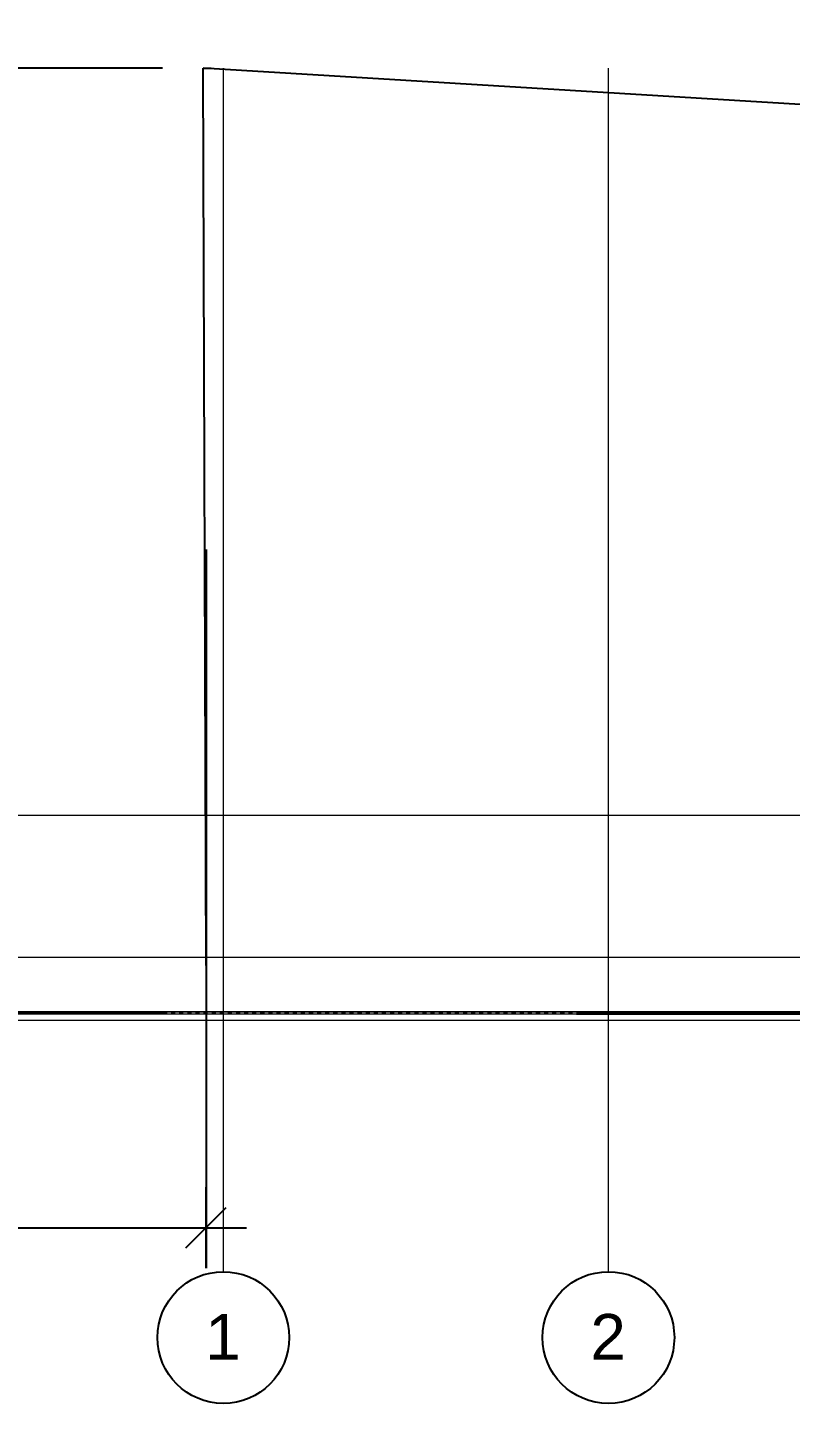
# Model space of a CAD drawing. Extents: x 692141 to 693595, y 1492301 to 1494225.
# Drawn here: x 692548.3 to 692567.12, y 1492365.16 to 1492399.08 of the extents above; entities that cross this region are included whole.
import ezdxf

# ---------------------------------------------------------------- set-up
doc = ezdxf.new("R2010")
doc.units = 0
doc.header["$MEASUREMENT"] = 0
for name, pattern in [('CENTER2', [1.125, 0.75, -0.125, 0.125, -0.125]), ('Centre', [7937.5, 1587.5, -1190.625, 3968.75, -1190.625]), ('Grid Line', [5556.25, 3175, -793.75, 793.75, -793.75]), ('IMPORT-HIDDEN', [375, 250, -125])]:
    doc.linetypes.add(name, pattern=pattern)
for name, color, linetype in [('A-_ROAD----_E-', 1, 'Continuous'), ('A-COLUMN', 3, 'Continuous'), ('A-dimension', 1, 'Continuous'), ('A-DOOR', 2, 'Continuous'), ('A-Stair', 9, 'Continuous'), ('A-WALL', 2, 'Continuous'), ('AREA', 8, 'Continuous'), ('Arrow dim', 2, 'Continuous'), ('Arrow dim2', 1, 'Continuous'), ('Green', 72, 'Continuous'), ('Grid', 8, 'CENTER2'), ('Layer1', 1, 'Continuous')]:
    doc.layers.add(name, color=color, linetype=linetype)
for name, color, linetype, lineweight in [('A-FLOR', 192, 'Continuous', 5), ('A-FLOR-LEVL', 8, 'Grid Line', 5), ('HAVI-MODEL_dwg', 8, 'Continuous', 9), ('S-GRID', 1, 'Continuous', 5), ('S-GRID-IDEN', 1, 'Continuous', 25), ('X-REF-ARC-PLAN _rev_X_$0$A-GUARDRAIL', 7, 'Continuous', 9)]:
    doc.layers.add(name, color=color, linetype=linetype, lineweight=lineweight)
doc.styles.add('Arial_1', font='arial.ttf', dxfattribs={"height": 1125})
doc.styles.add('MASTER', font='CordiaUPC.ttf')
doc.dimstyles.new('1000-AA', dxfattribs={"dimtxt": 1.5, "dimasz": 1, "dimexe": 1, "dimexo": 1, "dimgap": 0.5, "dimtad": 1, "dimzin": 0, "dimdsep": 46, "dimtxsty": 'MASTER', "dimblk": 'J-02', "dimcen": 0.09, "dimdle": 1, "dimclrd": 1, "dimclre": 8, "dimclrt": 3, "dimadec": 0, "dimazin": 0, "dimtfac": 1, "dimtix": 1, "dimtmove": 2, "dimatfit": 3, "dimldrblk": 'DOT', "dimfxl": 1, "dimtolj": 1, "dimtzin": 0, "dimarcsym": 0})

# ---------------------------------------------------------------- blocks, each defined once
blk = doc.blocks.new('HAVI-MODEL_dwg_X-REF-ARC-PLAN _rev_X_$0$A$C62A713D6-345437-ELEVATION 1')
at = {"layer": 'X-REF-ARC-PLAN _rev_X_$0$A-GUARDRAIL'}
for p, q in [((-77685, 0), (-77635, 0)), ((-77660, 0), (-77682, 0)), ((-77682, 0), (-77660, 0)), ((-77625, 0), (-77660, 0)), ((-77614, 0), (-77625, 0)), ((-77555, 0), (-77614, 0)), ((-77510, 0), (-77585, 0)), ((-76810, 0), (-77555, 0)), ((-77497, 0), (-77548, 0)), ((-77548, 0), (-77485, 0)), ((-76810, 0), (-77497, 0)), ((-76810, 0), (-77485, 0)), ((-77460, 0), (-77435, 0)), ((-77385, 0), (-77429, 0)), ((-77429, 0), (-77385, 0)), ((-76835, 0), (-76860, 0)), ((-76065, 0), (-76810, 0)), ((-76123, 0), (-76810, 0)), ((-76135, 0), (-76810, 0)), ((-76010, 0), (-76810, 0)), ((-76785, 0), (-76760, 0)), ((-76190, 0), (-76235, 0)), ((-76235, 0), (-76190, 0)), ((-76160, 0), (-76185, 0)), ((-76072, 0), (-76135, 0)), ((-76072, 0), (-76123, 0)), ((-76110, 0), (-76035, 0)), ((-76006, 0), (-76065, 0)), ((-76006, 0), (-75995, 0)), ((-75960, 0), (-75995, 0)), ((-75985, 0), (-75935, 0)), ((-75960, 0), (-75938, 0)), ((-75938, 0), (-75960, 0)), ((-77660, 0), (-77685, 0)), ((-77635, 0), (-77660, 0)), ((-76810, 0), (-77610, 0)), ((-77510, 0), (-77585, 0)), ((-77585, 0), (-77510, 0)), ((-77429, 0), (-77560, 0)), ((-77429, 0), (-77560, 0)), ((-76060, 0), (-76190, 0)), ((-76060, 0), (-76190, 0)), ((-76110, 0), (-76035, 0)), ((-76035, 0), (-76110, 0)), ((-75985, 0), (-75960, 0)), ((-75960, 0), (-75935, 0))]:
    blk.add_line(p, q, dxfattribs=at)
at = {"layer": 'X-REF-ARC-PLAN _rev_X_$0$A-GUARDRAIL', "flags": 128}
for points in [[(-75985, 0), (-76810, 0), (-77635, 0)], [(-77660, 0), (-77635, 0), (-77585, 0), (-76810, 0)], [(-75960, 0), (-76810, 0), (-77660, 0)], [(-77610, 0), (-76810, 0), (-76010, 0)], [(-77560, 0), (-76810, 0), (-76060, 0)], [(-77560, 0), (-76810, 0), (-76060, 0)], [(-75960, 0), (-75985, 0), (-76035, 0), (-76810, 0)]]:
    blk.add_lwpolyline(points, dxfattribs=at)
blk.add_lwpolyline([(-76810, 0), (-77485, 0), (-77460, 0), (-76810, 0), (-76160, 0), (-76135, 0)], close=True, dxfattribs=at)
blk = doc.blocks.new('HAVI-MODEL_dwg_PH2-345438-ELEVATION 1')
at = {"layer": 'A-COLUMN'}
blk.add_line((-78093, 0), (-78693, 0), dxfattribs=at)
at = {"layer": 'A-DOOR'}
blk.add_line((-69193, 0), (-78093, 0), dxfattribs=at)
at = {"layer": 'A-Stair'}
for p, q in [((-78820, 0), (-78693, 0)), ((-78820, 0), (-78693, 0)), ((-78820, 0), (-78693, 0)), ((-78820, 0), (-78693, 0)), ((-78820, 0), (-78693, 0)), ((-78693, 0), (-78820, 0)), ((-78820, 0), (-78693, 0)), ((-78820, 0), (-78693, 0)), ((-78820, 0), (-78693, 0)), ((-78820, 0), (-78693, 0)), ((-78820, 0), (-78693, 0)), ((-78820, 0), (-78693, 0)), ((-78693, 0), (-78820, 0)), ((-78820, 0), (-78693, 0)), ((-78820, 0), (-78693, 0)), ((-78820, 0), (-78693, 0)), ((-78820, 0), (-78693, 0)), ((-78820, 0), (-78693, 0)), ((-78820, 0), (-78693, 0)), ((-78693, 0), (-78820, 0)), ((-78820, 0), (-78693, 0))]:
    blk.add_line(p, q, dxfattribs=at)
at = {"layer": 'A-WALL', "color": 7}
for p, q in [((-80193, 0), (-80293, 0)), ((-78693, 0), (-80293, 0)), ((-78693, 0), (-78820, 0)), ((-78820, 0), (-78693, 0)), ((-78820, 0), (-78693, 0)), ((-78693, 0), (-78820, 0)), ((-78820, 0), (-78693, 0)), ((-75890, 0), (-77730, 0))]:
    blk.add_line(p, q, dxfattribs=at)
at = {"layer": 'Layer1'}
for p, q in [((-78821, 0), (-78693, 0)), ((-78693, 0), (-78821, 0)), ((-78693, 0), (-78821, 0)), ((-78820, 0), (-78693, 0)), ((-78693, 0), (-78820, 0)), ((-78820, 0), (-78693, 0)), ((-78693, 0), (-78820, 0)), ((-78820, 0), (-78693, 0)), ((-78693, 0), (-78820, 0)), ((-78693, 0), (-59106, 0)), ((-59106, 0), (-78693, 0)), ((-59106, 0), (-78693, 0)), ((-78693, 0), (-59106, 0))]:
    blk.add_line(p, q, dxfattribs=at)
blk.add_blockref('HAVI-MODEL_dwg_X-REF-ARC-PLAN _rev_X_$0$A$C62A713D6-345437-ELEVATION 1', (0, 0))
blk = doc.blocks.new('HAVI-MODEL_dwg_J-01-345463-ELEVATION 1')
at = {"layer": 'Arrow dim'}
blk.add_line((-78693, 0), (-78693, 0), dxfattribs=at)
at = {"layer": 'Arrow dim2'}
blk.add_line((-77393, 0), (-79393, 0), dxfattribs=at)
blk = doc.blocks.new('HAVI-MODEL_dwg_J-01-345465-ELEVATION 1')
at = {"layer": 'Arrow dim'}
blk.add_line((-78693, 0), (-78693, 0), dxfattribs=at)
at = {"layer": 'Arrow dim2'}
blk.add_line((-77393, 0), (-79393, 0), dxfattribs=at)
blk = doc.blocks.new('HAVI-MODEL_dwg-345431-ELEVATION 1')
at = {"layer": 'A-_ROAD----_E-'}
for p, q in [((-80298, 0), (-80593, 0)), ((-80593, 0), (-77293, 0)), ((-78695, 0), (-78823, 0)), ((-77293, 0), (-76793, 0))]:
    blk.add_line(p, q, dxfattribs=at)
at = {"layer": 'A-dimension'}
for q in [(-69893, 0), (42607, 0)]:
    blk.add_line((-77393, 0), q, dxfattribs=at)
at = {"layer": 'AREA', "linetype": 'IMPORT-HIDDEN'}
for p, q in [((-78893, 0), (-59106, 0)), ((-78693, 0), (-78820, 0))]:
    blk.add_line(p, q, dxfattribs=at)
at = {"layer": 'Grid'}
for p, q in [((-80293, 0), (-93060, 0)), ((-80293, 0), (-93060, 0)), ((-80293, 0), (-93060, 0)), ((-80293, 0), (-93060, 0)), ((-80293, 0), (-93060, 0)), ((-80293, 0), (-93060, 0)), ((-80293, 0), (-93060, 0)), ((-80293, 0), (-93060, 0)), ((-80293, 0), (-93060, 0)), ((-78693, 0), (-93060, 0)), ((-80293, 0), (-93060, 0)), ((-78693, 0), (-78820, 0)), ((-78693, 0), (-78820, 0)), ((-78693, 0), (-78820, 0)), ((-78693, 0), (-78820, 0)), ((-78693, 0), (-78820, 0)), ((-78693, 0), (-78820, 0)), ((-78693, 0), (-78820, 0)), ((-78693, 0), (-78820, 0)), ((-78693, 0), (-78820, 0)), ((-78693, 0), (-78820, 0))]:
    blk.add_line(p, q, dxfattribs=at)
at = {"layer": 'Layer1'}
blk.add_line((-78393, 0), (-78393, 0), dxfattribs=at)
for name in ['HAVI-MODEL_dwg_PH2-345438-ELEVATION 1', 'HAVI-MODEL_dwg_J-01-345463-ELEVATION 1', 'HAVI-MODEL_dwg_J-01-345465-ELEVATION 1']:
    blk.add_blockref(name, (0, 0))
blk = doc.blocks.new('Grid - M_Grid Head - Circle-24584-ELEVATION 1')
at = {"layer": 'S-GRID-IDEN'}
blk.add_circle((-78393, -7979), 1625, dxfattribs=at)
blk = doc.blocks.new('_Dot')
at = {"color": 0, "linetype": 'ByBlock', "lineweight": -2}
blk.add_line((-0.5, 0), (-1, 0), dxfattribs=at)
at = {"color": 0, "linetype": 'ByBlock', "const_width": 0.5}
blk.add_lwpolyline([(-0.25, 0, 1), (0.25, 0, 1)], format="xyb", close=True, dxfattribs=at)
blk = doc.blocks.new('J-02')
at = {"layer": 'Arrow dim'}
blk.add_line((-0.5, -0.5), (0.5, 0.5), dxfattribs=at)
at = {"layer": 'Arrow dim2'}
for p, q in [((0, -1), (0, 1)), ((-1, 0), (1, 0))]:
    blk.add_line(p, q, dxfattribs=at)

msp = doc.modelspace()

# ---------------------------------------------------------------- linework, layer by layer
at = {"layer": 'A-FLOR', "color": 90, "lineweight": 9}
for p, q in [((692717.362, 1492374.813), (692229.67, 1492374.813)), ((692229.67, 1492374.613), (692717.362, 1492374.613))]:
    msp.add_line(p, q, dxfattribs=at)
at = {"layer": 'A-FLOR-LEVL', "linetype": 'Centre'}
for p, q in [((692545.58, 1492379.663), (692692.147, 1492379.663)), ((692545.58, 1492376.163), (692692.147, 1492376.163)), ((692278.3, 1492374.813), (692724.991, 1492374.813)), ((692545.58, 1492374.763), (692682.972, 1492374.763))]:
    msp.add_line(p, q, dxfattribs=at)
at = {"layer": 'A-WALL'}
for p, q in [((692552.7, 1492375.961), (692552.627, 1492398.083)), ((692552.627, 1492398.083), (692552.827, 1492398.083)), ((692649.777, 1492392.165), (692552.627, 1492398.083)), ((692552.827, 1492398.083), (692552.827, 1492398.071))]:
    msp.add_line(p, q, dxfattribs=at)
at = {"layer": 'S-GRID', "linetype": 'Grid Line'}
for p, q in [((692553.127, 1492368.41), (692553.127, 1492398.083)), ((692562.627, 1492368.41), (692562.627, 1492398.083))]:
    msp.add_line(p, q, dxfattribs=at)

# ---------------------------------------------------------------- block references
at = {"layer": 'HAVI-MODEL_dwg', "color": 7, "xscale": 0.001, "yscale": 0.001, "zscale": 0.001}
msp.add_blockref('HAVI-MODEL_dwg-345431-ELEVATION 1', (692642.432, 1492374.763), dxfattribs=at)
at = {"layer": 'S-GRID-IDEN', "xscale": 0.001, "yscale": 0.001, "zscale": 0.001}
for p in [(692631.52, 1492374.763), (692641.02, 1492374.763)]:
    msp.add_blockref('Grid - M_Grid Head - Circle-24584-ELEVATION 1', p, dxfattribs=at)

# ---------------------------------------------------------------- texts
at = {"layer": 'S-GRID-IDEN', "char_height": 1.125, "width": 1.06224, "attachment_point": 1, "style": 'Arial_1'}
for s, insert in [('2', (692562.181, 1492367.366)), ('1', (692552.681, 1492367.366))]:
    msp.add_mtext(s, dxfattribs=dict(at, insert=insert))

# ---------------------------------------------------------------- dimensions: what is measured, and where the dimension line sits
at = {"layer": 'Green'}
msp.add_linear_dim(base=(692546.854, 1492398.083), p1=(692552.7, 1492374.763), p2=(692552.627, 1492398.083), angle=90, dimstyle='1000-AA', override={"dimtxt": 3, "dimfxl": 0.18}, dxfattribs=at).render()
msp.add_linear_dim(base=(692552.7, 1492369.494), p1=(692525.158, 1492387.022), p2=(692552.7, 1492387.213), dimstyle='1000-AA', override={"dimtxt": 3, "dimfxl": 0.18}, dxfattribs=at).render()

doc.saveas('drawing.dxf')
